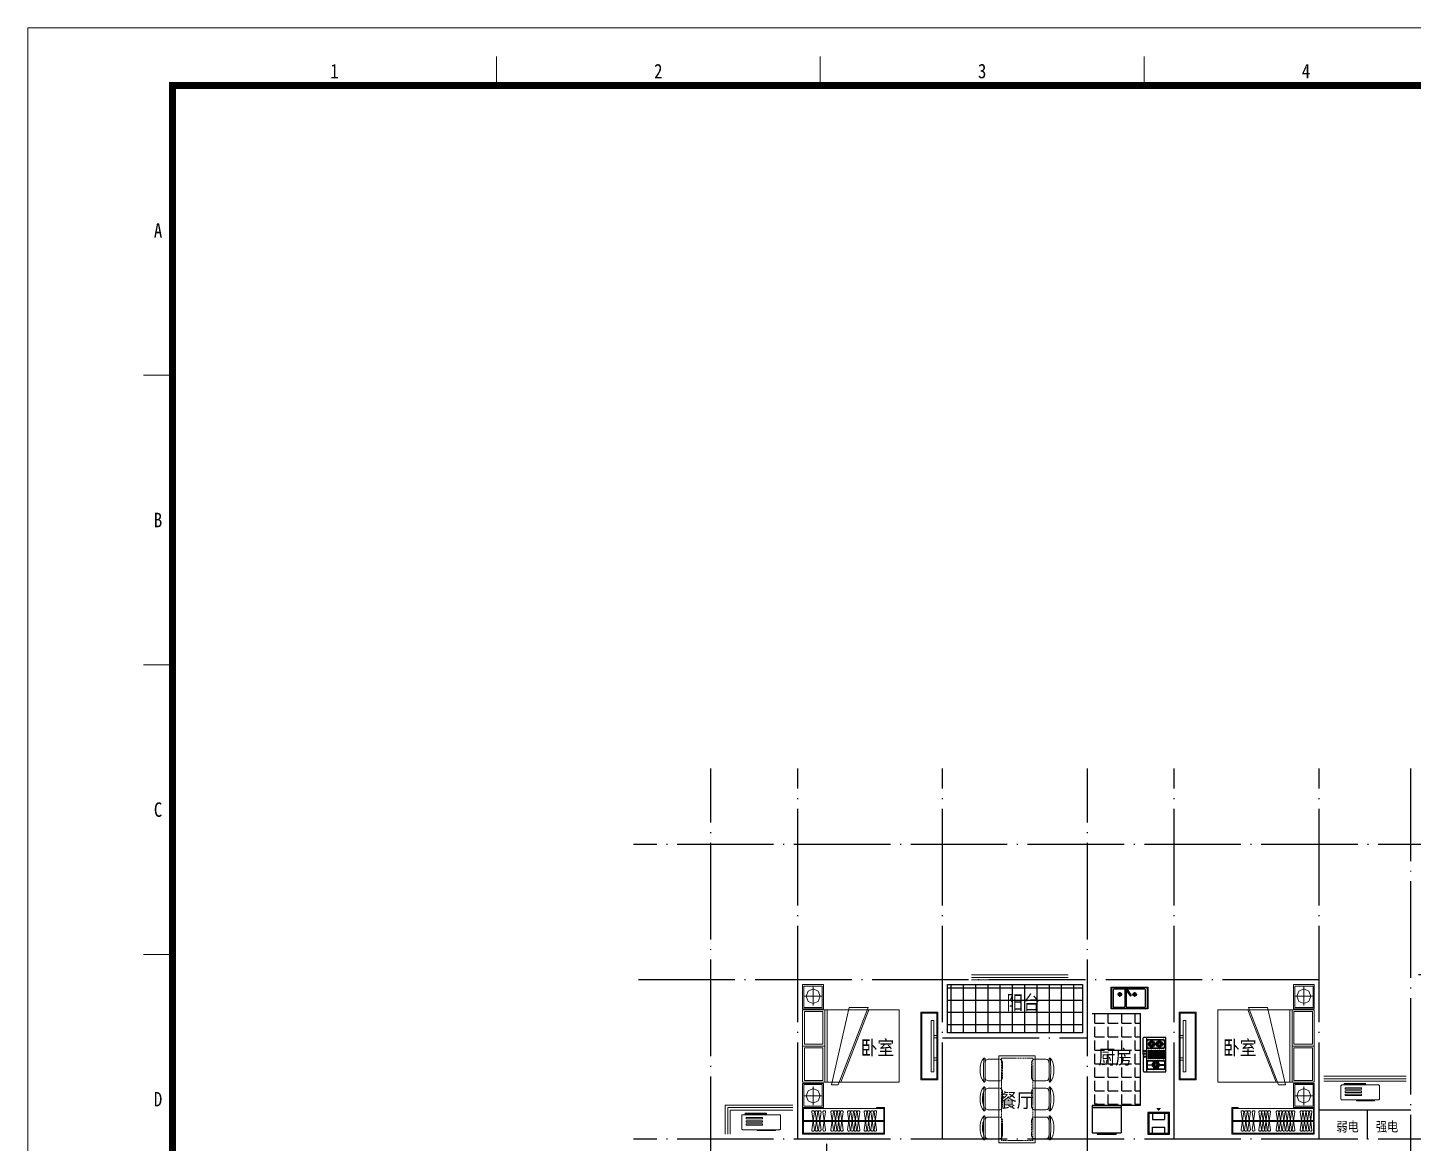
# Model space of a CAD drawing. Extents: x 534658 to 605938, y 555793 to 606193.
# Drawn here: x 534658 to 563358, y 583080 to 606193 of the extents above; entities that cross this region are included whole.
import ezdxf
from ezdxf.enums import TextEntityAlignment as Align

# ---------------------------------------------------------------- set-up
doc = ezdxf.new("R2010")
doc.units = 0
doc.header["$LTSCALE"] = 1000
doc.header["$MEASUREMENT"] = 0
doc.linetypes.add('DASH', pattern=[0.35, 0.25, -0.1])
doc.linetypes.add('DOTE', pattern=[2.42, 2, -0.2, 0.02, -0.2])
for name, color, linetype in [('0_厨卫', 154, 'Continuous'), ('0_铺地填充', 251, 'Continuous'), ('DOTE', 1, 'Continuous'), ('PUB_TEXT', 7, 'Continuous'), ('PUB_TITLE', 4, 'Continuous')]:
    doc.layers.add(name, color=color, linetype=linetype)
for name, color, linetype, lineweight in [('0_家具', 31, 'Continuous', 9), ('0_栏杆', 163, 'Continuous', 5), ('0_看线', 180, 'Continuous', 9), ('0_空调', 31, 'Continuous', 9), ('图框', 7, 'Continuous', 5)]:
    doc.layers.add(name, color=color, linetype=linetype, lineweight=lineweight)
doc.styles.add('TKZ1', font='SIMHEI.TTF', dxfattribs={"width": 0.7})
doc.styles.add('黑体', font='SIMHEI.TTF', dxfattribs={"width": 0.8})

# ---------------------------------------------------------------- blocks, each defined once
blk = doc.blocks.new('A$C1BE601A8')
for p, q in [((0, 0), (0, 450)), ((0, 450), (757, 450)), ((10, 10), (10, 440)), ((10, 440), (747, 440)), ((41, 393), (41, 50)), ((273, 408), (56, 408)), ((226, 300), (130, 300)), ((178, 248), (178, 348)), ((288, 50), (288, 393)), ((315, 427), (293, 411)), ((293, 411), (390, 273)), ((311, 393), (311, 50)), ((412, 288), (315, 427)), ((695, 408), (326, 408)), ((534, 300), (438, 300)), ((486, 248), (486, 348)), ((710, 50), (710, 393)), ((747, 440), (747, 10)), ((757, 450), (757, 0)), ((757, 0), (0, 0)), ((747, 10), (10, 10)), ((56, 35), (273, 35)), ((326, 35), (695, 35))]:
    blk.add_line(p, q)
for centre, radius in [((178, 300), 36.1), ((178, 300), 27.1), ((486, 300), 36.1), ((486, 300), 27.1)]:
    blk.add_circle(centre, radius)
for centre, radius, start, end in [((56, 393), 15, 90, 180), ((273, 393), 15, 0, 90), ((304, 419), 21.7, 342.6068, 267.3353), ((326, 393), 15, 90, 180), ((401, 281), 13.3, 214.971, 34.971), ((695, 393), 15, 0, 90), ((56, 50), 15, 180, 270), ((273, 50), 15, 270, 0), ((326, 50), 15, 180, 270), ((695, 50), 15, 270, 0)]:
    blk.add_arc(centre, radius, start, end)
blk = doc.blocks.new('ddfdf')
at = {"layer": '0_厨卫'}
for p, q in [((15801, -30110), (15801, -30822)), ((16260, -30111), (15801, -30110)), ((16270, -30121), (16270, -30812)), ((15801, -30822), (16260, -30822))]:
    blk.add_line(p, q, dxfattribs=at)
at = {"layer": '0_厨卫', "color": 251}
for p, q in [((16201, -30822), (16202, -30111)), ((15826, -30314), (15826, -30189)), ((15829, -30248), (15829, -30252)), ((15947, -30248), (15829, -30248)), ((15829, -30252), (15947, -30252)), ((15832, -30556), (15832, -30379)), ((15832, -30379), (15849, -30379)), ((15834, -30314), (15834, -30189)), ((15849, -30379), (15849, -30556)), ((15856, -30159), (16163, -30159)), ((15856, -30167), (16163, -30167)), ((16163, -30337), (15856, -30336)), ((16163, -30345), (15856, -30344)), ((15878, -30556), (15878, -30380)), ((15878, -30380), (15894, -30380)), ((15894, -30380), (15894, -30556)), ((15923, -30556), (15923, -30380)), ((15923, -30380), (15940, -30380)), ((15940, -30380), (15940, -30556)), ((15947, -30252), (15947, -30248)), ((15952, -30159), (15957, -30157)), ((15968, -30208), (15952, -30159)), ((15968, -30295), (15952, -30344)), ((15952, -30344), (15957, -30346)), ((15957, -30157), (15973, -30206)), ((15957, -30346), (15973, -30297)), ((15973, -30206), (15968, -30208)), ((15973, -30297), (15968, -30295)), ((15968, -30556), (15968, -30380)), ((15968, -30380), (15985, -30380)), ((15985, -30380), (15985, -30556)), ((16014, -30556), (16014, -30380)), ((16014, -30380), (16030, -30380)), ((16030, -30380), (16030, -30556)), ((16062, -30157), (16046, -30206)), ((16046, -30206), (16051, -30208)), ((16046, -30297), (16051, -30295)), ((16062, -30346), (16046, -30297)), ((16051, -30208), (16067, -30159)), ((16051, -30295), (16067, -30344)), ((16059, -30556), (16059, -30380)), ((16059, -30380), (16076, -30380)), ((16067, -30159), (16062, -30157)), ((16067, -30344), (16062, -30346)), ((16072, -30252), (16072, -30248)), ((16072, -30248), (16190, -30248)), ((16190, -30253), (16072, -30252)), ((16076, -30380), (16076, -30556)), ((16104, -30556), (16104, -30380)), ((16104, -30380), (16121, -30380)), ((16121, -30380), (16121, -30556)), ((16150, -30556), (16150, -30380)), ((16150, -30380), (16166, -30380)), ((16166, -30380), (16166, -30556)), ((16185, -30189), (16185, -30315)), ((16190, -30248), (16190, -30253)), ((16193, -30189), (16193, -30315)), ((15829, -30682), (15829, -30686)), ((15904, -30682), (15829, -30682)), ((15829, -30686), (15904, -30686)), ((15831, -30750), (15831, -30624)), ((15849, -30556), (15832, -30556)), ((15839, -30750), (15839, -30624)), ((15861, -30594), (16167, -30595)), ((15861, -30602), (16167, -30603)), ((15894, -30556), (15878, -30556)), ((15904, -30686), (15904, -30682)), ((15940, -30556), (15923, -30556)), ((15937, -30595), (15937, -30654)), ((15942, -30595), (15937, -30595)), ((15937, -30654), (15942, -30654)), ((15942, -30654), (15942, -30595)), ((15985, -30556), (15968, -30556)), ((15968, -30684), (15968, -30688)), ((16063, -30684), (15968, -30684)), ((15968, -30688), (16063, -30688)), ((16030, -30556), (16014, -30556)), ((16076, -30556), (16059, -30556)), ((16063, -30688), (16063, -30684)), ((16095, -30595), (16095, -30654)), ((16099, -30595), (16095, -30595)), ((16095, -30654), (16099, -30654)), ((16099, -30654), (16099, -30595)), ((16121, -30556), (16104, -30556)), ((16126, -30690), (16126, -30685)), ((16126, -30685), (16199, -30685)), ((16199, -30690), (16126, -30690)), ((16166, -30556), (16150, -30556)), ((16189, -30625), (16189, -30750)), ((16197, -30625), (16197, -30750)), ((16199, -30685), (16199, -30690)), ((16167, -30772), (15861, -30772)), ((16167, -30780), (15861, -30780)), ((15937, -30780), (15937, -30720)), ((15937, -30720), (15942, -30720)), ((15942, -30780), (15937, -30780)), ((15942, -30720), (15942, -30780)), ((16095, -30780), (16095, -30720)), ((16095, -30720), (16099, -30720)), ((16099, -30780), (16095, -30780)), ((16099, -30720), (16099, -30780))]:
    blk.add_line(p, q, dxfattribs=at)
for centre, radius in [((16013, -30253), 70.1), ((16013, -30253), 47.3), ((16013, -30253), 41.8), ((16013, -30253), 25.3), ((16235, -30426), 16.2), ((15936, -30685), 63.7), ((15936, -30685), 43), ((15936, -30685), 38), ((15936, -30685), 23), ((16096, -30687), 63.7), ((16096, -30687), 43), ((16096, -30687), 38), ((16096, -30687), 23), ((16238, -30542), 16.2), ((16240, -30485), 16.2)]:
    blk.add_circle(centre, radius, dxfattribs=at)
at = {"layer": '0_厨卫'}
for centre, start, end in [((16260, -30121), 0, 89.961), ((16260, -30812), 269.961, 0)]:
    blk.add_arc(centre, 10, start, end, dxfattribs=at)
at = {"layer": '0_厨卫', "color": 251}
for centre, radius, start, end in [((15856, -30189), 30, 89.961, 179.961), ((15856, -30314), 30, 179.961, 269.961), ((15856, -30189), 22, 89.961, 179.961), ((15856, -30314), 22, 179.961, 269.961), ((16163, -30189), 30, 359.961, 89.961), ((16163, -30189), 22, 359.961, 89.961), ((16163, -30315), 30, 269.961, 359.961), ((16163, -30315), 22, 269.961, 359.961), ((15861, -30624), 30, 89.961, 179.961), ((15861, -30624), 22, 89.961, 179.961), ((16167, -30625), 30, 359.961, 89.961), ((16167, -30625), 22, 359.961, 89.961), ((15861, -30750), 30, 179.961, 269.961), ((15861, -30750), 22, 179.961, 269.961), ((16167, -30750), 30, 269.961, 359.961), ((16167, -30750), 22, 269.961, 359.961)]:
    blk.add_arc(centre, radius, start, end, dxfattribs=at)
blk = doc.blocks.new('$titleblk$00000206')
at = {"layer": '图框'}
for p, q in [((-594, 0), (-594, 420)), ((-594, 420), (0, 420)), ((-513.1, 415), (-513.1, 410)), ((-457.2, 415), (-457.2, 410)), ((-401.3, 415), (-401.3, 410)), ((-574, 360), (-569, 360)), ((-574, 310), (-569, 310)), ((-574, 260), (-569, 260))]:
    blk.add_line(p, q, dxfattribs=at)
at = {"layer": '图框', "const_width": 1.2}
blk.add_lwpolyline([(-10, 410), (-569, 410), (-569, 10), (-10, 10)], close=True, dxfattribs=at)
at = {"layer": '图框', "style": 'TKZ1', "width": 0.85}
for s, p in [('1', (-541.05, 412.5)), ('2', (-485.15, 412.5)), ('3', (-429.25, 412.5)), ('4', (-373.35, 412.5)), ('A', (-571.5, 385)), ('B', (-571.5, 335)), ('C', (-571.5, 285)), ('D', (-571.5, 235))]:
    blk.add_text(s, height=2.5, dxfattribs=at).set_placement(p, align=Align.MIDDLE)
blk = doc.blocks.new('2362663456')
at = {"layer": '0_家具'}
for p, q in [((-549222, -221839), (-549265, -221946)), ((-549119, -221794), (-549222, -221839)), ((-549119, -221753), (-549119, -222138)), ((-549015, -221839), (-549119, -221794)), ((-548972, -221946), (-549015, -221839)), ((-548932, -221946), (-549305, -221946)), ((-549265, -221946), (-549222, -222053)), ((-549222, -222053), (-549119, -222097)), ((-549119, -222097), (-549015, -222053)), ((-549015, -222053), (-548972, -221946)), ((-550900, -222227), (-548900, -222227)), ((-550900, -223727), (-550900, -222227)), ((-549690, -223727), (-550274, -222227)), ((-549868, -222176), (-550261, -222176)), ((-550261, -222176), (-549639, -223778)), ((-549499, -223778), (-549868, -222176)), ((-549410, -223727), (-549410, -222227)), ((-549360, -223727), (-549360, -222227)), ((-549321, -222265), (-548938, -222265)), ((-549321, -222939), (-549321, -222265)), ((-548938, -222265), (-548938, -222939)), ((-548900, -222227), (-548900, -223727)), ((-548900, -222977), (-549360, -222977)), ((-548938, -222939), (-549321, -222939)), ((-549321, -223015), (-548938, -223015)), ((-549321, -223689), (-549321, -223015)), ((-548938, -223015), (-548938, -223689)), ((-548900, -223727), (-550900, -223727)), ((-549639, -223778), (-549499, -223778)), ((-548938, -223689), (-549321, -223689)), ((-549222, -223902), (-549119, -223858)), ((-549119, -224202), (-549119, -223816)), ((-549119, -223858), (-549015, -223902)), ((-548932, -224009), (-549305, -224009)), ((-549265, -224009), (-549222, -223902)), ((-549222, -224116), (-549265, -224009)), ((-549119, -224160), (-549222, -224116)), ((-549015, -224116), (-549119, -224160)), ((-549015, -223902), (-548972, -224009)), ((-548972, -224009), (-549015, -224116))]:
    blk.add_line(p, q, dxfattribs=at)
for points in [[(-549306, -222204), (-548900, -222204), (-548900, -221704), (-549332, -221704), (-549332, -222204)], [(-549306, -223751), (-548900, -223751), (-548900, -224251), (-549332, -224251), (-549332, -223751)]]:
    blk.add_lwpolyline(points, close=True, dxfattribs=at)
at = {"layer": '0_家具', "color": 8}
for points in [[(-549306, -222181), (-548924, -222181), (-548924, -221734), (-549306, -221734)], [(-549306, -223774), (-548924, -223774), (-548924, -224221), (-549306, -224221)]]:
    blk.add_lwpolyline(points, close=True, dxfattribs=at)
blk = doc.blocks.new('ytjhgkj')
at = {"layer": '0_家具', "ltscale": 0.5}
blk.add_lwpolyline([(34949, 26116), (34599, 26116), (34599, 27516), (34949, 27516)], close=True, dxfattribs=at)
at = {"layer": '0_家具', "color": 251, "ltscale": 40}
for points in [[(34929, 26136), (34619, 26136), (34619, 27496), (34929, 27496)], [(34739, 27349), (34681, 27349), (34681, 26283), (34739, 26283)], [(34681, 27110), (34599, 27110), (34599, 27062), (34681, 27062)], [(34681, 26644), (34599, 26644), (34599, 26596), (34681, 26596)]]:
    blk.add_lwpolyline(points, close=True, dxfattribs=at)
blk = doc.blocks.new('A$C31C75FCC')
at = {"layer": '0_厨卫'}
for p, q in [((162, 500), (289, 500)), ((289, 250), (289, 500)), ((445, 248), (445, 502)), ((572, 502), (445, 502)), ((162, 250), (289, 250)), ((572, 248), (445, 248))]:
    blk.add_line(p, q, dxfattribs=at)
for points in [[(592, 150), (592, 600), (142, 600), (142, 150)], [(592, 150), (592, 600), (142, 600), (142, 150)], [(572, 170), (572, 580), (162, 580), (162, 170)], [(572, 170), (572, 580), (162, 580), (162, 170)]]:
    blk.add_lwpolyline(points, close=True, dxfattribs=at)
blk.add_lwpolyline([(50, 375, 100, 0, 0), (112, 375, 0, 0, 0)], format="xyseb", dxfattribs=at)
blk.add_lwpolyline([(50, 375, 100, 0, 0), (112, 375, 0, 0, 0)], format="xyseb", dxfattribs=at)
blk = doc.blocks.new('A$C2C511B21')
at = {"layer": '0_厨卫'}
for p, q in [((0, 649), (0, 685)), ((22, 685), (0, 685)), ((22, 649), (0, 649)), ((22, 718), (22, 182)), ((53, 750), (62, 750)), ((62, 750), (62, 150)), ((62, 744), (72, 744)), ((72, 750), (597, 750)), ((72, 750), (72, 150)), ((597, 750), (597, 150)), ((613, 650), (613, 252)), ((613, 650), (623, 650)), ((623, 650), (623, 252)), ((53, 150), (62, 150)), ((62, 156), (72, 156)), ((72, 150), (597, 150)), ((613, 252), (623, 252))]:
    blk.add_line(p, q, dxfattribs=at)
for centre, start, end in [((53, 718), 90, 180), ((53, 182), 180, 270)]:
    blk.add_arc(centre, 31.5, start, end, dxfattribs=at)
blk = doc.blocks.new('A$C47FF6457')
at = {"layer": '0_家具'}
for p, q in [((100, 1277), (100, 1737)), ((167, 1732), (392, 1732)), ((388, 1800), (1138, 1800)), ((388, 1800), (388, 0)), ((1138, 0), (1138, 1800)), ((1138, 1732), (1357, 1732)), ((1425, 1737), (1425, 1277)), ((0, 1556), (0, 1457)), ((1525, 1556), (1525, 1457)), ((167, 1282), (388, 1282)), ((1357, 1282), (1138, 1282)), ((0, 956), (0, 857)), ((50, 956), (50, 858)), ((100, 677), (100, 1137)), ((388, 1132), (167, 1132)), ((1138, 1132), (1357, 1132)), ((1425, 1137), (1425, 677)), ((1525, 956), (1525, 857)), ((167, 682), (388, 682)), ((1357, 682), (1138, 682)), ((0, 357), (0, 257)), ((50, 357), (50, 258)), ((100, 77), (100, 537)), ((388, 532), (167, 532)), ((1138, 532), (1357, 532)), ((1425, 537), (1425, 77)), ((1525, 357), (1525, 257)), ((167, 82), (388, 82)), ((1357, 82), (1138, 82)), ((1138, 0), (388, 0))]:
    blk.add_line(p, q, dxfattribs=at)
at = {"layer": '0_家具', "color": 8, "linetype": 'DASH', "ltscale": 0.1}
for p, q in [((1088, 1750), (438, 1750)), ((438, 1750), (438, 50)), ((1088, 50), (1088, 1750)), ((460, 1349), (460, 1664)), ((1065, 1664), (1065, 1349)), ((460, 749), (460, 1064)), ((1065, 1064), (1065, 749)), ((460, 150), (460, 465)), ((1065, 465), (1065, 150)), ((438, 50), (1088, 50))]:
    blk.add_line(p, q, dxfattribs=at)
at = {"layer": '0_家具'}
for centre, radius, start, end in [((290, 1556), 290, 137.5083, 180), ((2778, 1507), 2713, 174.8023, 185.1977), ((84, 1745), 10.4, 69.0951, 137.5083), ((81, 1737), 19.1, 358.2349, 69.0951), ((167, 1664), 67.5, 90, 180), ((1357, 1664), 67.5, 0, 90), ((1444, 1737), 19.1, 110.9049, 181.7651), ((1441, 1745), 10.4, 42.4917, 110.9049), ((1234, 1556), 290, 0, 42.4917), ((-1253, 1507), 2713, 354.8023, 5.1977), ((315, 1467), 316, 181.7651, 220.7265), ((1209, 1467), 316, 319.2735, 358.2349), ((290, 956), 290, 137.5083, 180), ((2778, 907), 2713, 174.8023, 185.1977), ((84, 1267), 10, 220.7265, 292.67), ((84, 1146), 10.4, 69.0951, 137.5083), ((80, 1277), 20, 292.67, 0), ((81, 1137), 19.1, 358.2349, 69.0951), ((167, 1349), 67.5, 180, 270), ((1357, 1349), 67.5, 270, 0), ((1445, 1277), 20, 180, 247.33), ((1444, 1137), 19.1, 110.9049, 181.7651), ((1441, 1267), 10, 247.33, 319.2735), ((1441, 1146), 10.4, 42.4917, 110.9049), ((1234, 956), 290, 0, 42.4917), ((-1253, 907), 2713, 354.8023, 5.1977), ((290, 956), 240, 161.7443, 180), ((167, 1064), 67.5, 90, 180), ((1357, 1064), 67.5, 0, 90), ((315, 867), 316, 181.7651, 220.7265), ((315, 867), 266, 181.9241, 195.5506), ((84, 668), 10, 220.7265, 292.67), ((80, 677), 20, 292.67, 0), ((167, 749), 67.5, 180, 270), ((1357, 749), 67.5, 270, 0), ((1445, 677), 20, 180, 247.33), ((1441, 668), 10, 247.33, 319.2735), ((1209, 867), 316, 319.2735, 358.2349), ((290, 357), 290, 137.5083, 180), ((290, 357), 240, 161.7443, 180), ((2778, 307), 2713, 174.8023, 185.1977), ((84, 546), 10.4, 69.0951, 137.5083), ((81, 538), 19.1, 358.2349, 69.0951), ((167, 465), 67.5, 90, 180), ((1357, 465), 67.5, 0, 90), ((1444, 538), 19.1, 110.9049, 181.7651), ((1441, 546), 10.4, 42.4917, 110.9049), ((1234, 357), 290, 0, 42.4917), ((-1253, 307), 2713, 354.8023, 5.1977), ((315, 267), 316, 181.7651, 220.7265), ((315, 267), 266, 181.9241, 195.5506), ((84, 68), 10, 220.7265, 292.67), ((80, 77), 20, 292.67, 0), ((167, 150), 67.5, 180, 270), ((1357, 150), 67.5, 270, 0), ((1445, 77), 20, 180, 247.33), ((1441, 68), 10, 247.33, 319.2735), ((1209, 267), 316, 319.2735, 358.2349)]:
    blk.add_arc(centre, radius, start, end, dxfattribs=at)
at = {"layer": '0_家具', "color": 8, "linetype": 'DASH', "ltscale": 0.1}
for centre, start, end in [((392, 1664), 0, 90), ((1132, 1664), 90, 180), ((392, 1349), 270, 0), ((1132, 1349), 180, 270), ((392, 1064), 0, 90), ((1132, 1064), 90, 180), ((392, 749), 270, 0), ((1132, 749), 180, 270), ((392, 465), 0, 90), ((1132, 465), 90, 180), ((392, 150), 270, 0), ((1132, 150), 180, 270)]:
    blk.add_arc(centre, 67.5, start, end, dxfattribs=at)
blk = doc.blocks.new('A$C0FD84BE6')
at = {"layer": '0_空调', "color": 8}
for p, q in [((320, 10), (320, 20)), ((693, 20), (693, 10)), ((683, 0), (330, 0))]:
    blk.add_line(p, q, dxfattribs=at)
at = {"layer": '0_空调'}
blk.add_lwpolyline([(20, 20), (780, 20, 0.414214), (800, 40), (800, 310, 0.414214), (780, 330), (20, 330, 0.414214), (0, 310), (0, 40, 0.414214)], format="xyb", close=True, dxfattribs=at)
at = {"layer": '0_空调', "color": 8}
for points in [[(69, 359), (509, 359), (509, 344), (69, 344)], [(90, 272), (426, 272), (426, 243), (90, 243)], [(90, 206), (426, 206), (426, 177), (90, 177)], [(90, 140), (426, 140), (426, 111), (90, 111)]]:
    blk.add_lwpolyline(points, close=True, dxfattribs=at)
for centre, start, end in [((330, 10), 180, 270), ((683, 10), 270, 0)]:
    blk.add_arc(centre, 10, start, end, dxfattribs=at)

msp = doc.modelspace()

# ---------------------------------------------------------------- hatches: boundary and pattern name
at = {"layer": '0_铺地填充'}
h = msp.add_hatch(dxfattribs=at)
h.set_pattern_fill('NET,_O', color=256, scale=80)
h.set_pattern_definition([(0, (-1347910.23, 724986.17), (0, 254), []), (90, (-1347910.23, 724986.17), (-254, 2e-14), [])])
h.paths.add_polyline_path([(556508, 585368), (556508, 586468), (554414, 586468), (554414, 585778), (553708, 585778), (553708, 585368)])
h.paths.add_polyline_path([(554812, 585705), (555745, 585705), (555745, 586292), (554812, 586292)], flags=24)
h.paths.add_polyline_path([(553708, 585778), (554414, 585778), (554414, 586468), (553708, 586468)], flags=16)
h.paths.add_polyline_path([(553708, 586368), (556508, 586368), (556508, 586468), (553708, 586468)], flags=16)
h = msp.add_hatch(dxfattribs=at)
h.set_pattern_fill('ANGLE,_O', color=256, scale=80)
h.set_pattern_definition([(0, (-1347910.23, 724986.17), (0, 279.4), [203.2, -76.2]), (90, (-1347910.23, 724986.17), (-279.4, 2e-14), [203.2, -76.2])])
h.paths.add_polyline_path([(556720, 584578), (557653, 584578), (557653, 585165), (556720, 585165)], flags=24)
edge = h.paths.add_edge_path()
edge.add_line((557708, 585768), (556708, 585768))
edge.add_line((556708, 585768), (556708, 583868))
edge.add_line((556708, 583868), (556729, 583868))
edge.add_arc((556740, 583838), 31.5, 90, 109.2677, ccw=False)
edge.add_line((556740, 583870), (556773, 583870))
edge.add_line((556773, 583870), (556773, 583892))
edge.add_line((556773, 583892), (556809, 583892))
edge.add_line((556809, 583892), (556809, 583870))
edge.add_line((556809, 583870), (557277, 583870))
edge.add_arc((557277, 583838), 31.5, 70.7323, 90, ccw=False)
edge.add_line((557287, 583868), (557708, 583868))
edge.add_line((557708, 583868), (557708, 585768))

# ---------------------------------------------------------------- linework, layer by layer
at = {"layer": '0_厨卫'}
msp.add_line((556708, 585768), (557708, 585768), dxfattribs=at)
msp.add_lwpolyline([(556708, 583868), (557708, 583868), (557708, 585768)], dxfattribs=at)
at = {"layer": '0_家具'}
for p, q in [((550708, 583268), (550708, 583868)), ((550708, 583818), (550863, 583818)), ((550728, 583288), (550728, 583798)), ((550863, 583798), (550728, 583798)), ((550863, 583798), (550863, 583818)), ((552388, 583798), (550863, 583798)), ((552238, 583798), (552238, 583818)), ((552238, 583818), (552408, 583818)), ((552238, 583798), (552388, 583798)), ((552388, 583288), (552388, 583798)), ((552408, 583268), (552408, 583818)), ((559602, 583268), (559602, 583818)), ((559602, 583818), (559732, 583818)), ((559622, 583288), (559622, 583798)), ((561288, 583798), (559622, 583798)), ((559732, 583798), (559732, 583818)), ((561138, 583798), (561138, 583818)), ((561138, 583818), (561308, 583818)), ((561138, 583798), (561288, 583798)), ((561288, 583288), (561288, 583798)), ((561308, 583268), (561308, 583818)), ((552408, 583268), (550708, 583268)), ((552388, 583288), (550728, 583288)), ((561308, 583268), (559602, 583268)), ((561288, 583288), (559622, 583288))]:
    msp.add_line(p, q, dxfattribs=at)
at = {"layer": '0_家具', "color": 8}
for p, q in [((552388, 583553), (550728, 583553)), ((552388, 583533), (550728, 583533)), ((550898, 583730), (550952, 583356)), ((550898, 583356), (550952, 583730)), ((550932, 583753), (550917, 583753)), ((550971, 583730), (551025, 583356)), ((550971, 583356), (551025, 583730)), ((551005, 583753), (550991, 583753)), ((551036, 583730), (551090, 583356)), ((551036, 583356), (551090, 583730)), ((551070, 583753), (551055, 583753)), ((551131, 583730), (551185, 583356)), ((551131, 583356), (551185, 583730)), ((551165, 583753), (551151, 583753)), ((551296, 583730), (551350, 583356)), ((551296, 583356), (551350, 583730)), ((551331, 583753), (551316, 583753)), ((551361, 583730), (551415, 583356)), ((551361, 583356), (551415, 583730)), ((551395, 583753), (551381, 583753)), ((551429, 583730), (551483, 583356)), ((551429, 583356), (551483, 583730)), ((551463, 583753), (551448, 583753)), ((551493, 583730), (551547, 583356)), ((551493, 583356), (551547, 583730)), ((551527, 583753), (551513, 583753)), ((551642, 583730), (551696, 583356)), ((551642, 583356), (551696, 583730)), ((551676, 583753), (551662, 583753)), ((551706, 583730), (551760, 583356)), ((551706, 583356), (551760, 583730)), ((551741, 583753), (551726, 583753)), ((551774, 583730), (551828, 583356)), ((551774, 583356), (551828, 583730)), ((551808, 583753), (551794, 583753)), ((551839, 583730), (551893, 583356)), ((551839, 583356), (551893, 583730)), ((551873, 583753), (551858, 583753)), ((551986, 583730), (552040, 583356)), ((551986, 583356), (552040, 583730)), ((552020, 583753), (552006, 583753)), ((552050, 583730), (552104, 583356)), ((552050, 583356), (552104, 583730)), ((552084, 583753), (552070, 583753)), ((552124, 583730), (552178, 583356)), ((552124, 583356), (552178, 583730)), ((552158, 583753), (552144, 583753)), ((552188, 583730), (552242, 583356)), ((552188, 583356), (552242, 583730)), ((552222, 583753), (552208, 583753)), ((561288, 583553), (559622, 583553)), ((561288, 583533), (559622, 583533)), ((559791, 583730), (559845, 583356)), ((559791, 583356), (559845, 583730)), ((559825, 583753), (559811, 583753)), ((559865, 583730), (559919, 583356)), ((559865, 583356), (559919, 583730)), ((559899, 583753), (559884, 583753)), ((559929, 583730), (559983, 583356)), ((559929, 583356), (559983, 583730)), ((559963, 583753), (559949, 583753)), ((560024, 583730), (560078, 583356)), ((560024, 583356), (560078, 583730)), ((560058, 583753), (560044, 583753)), ((560158, 583730), (560212, 583356)), ((560158, 583356), (560212, 583730)), ((560192, 583753), (560178, 583753)), ((560223, 583730), (560277, 583356)), ((560223, 583356), (560277, 583730)), ((560257, 583753), (560243, 583753)), ((560280, 583730), (560334, 583356)), ((560280, 583356), (560334, 583730)), ((560314, 583753), (560300, 583753)), ((560345, 583730), (560399, 583356)), ((560345, 583356), (560399, 583730)), ((560379, 583753), (560364, 583753)), ((560518, 583730), (560572, 583356)), ((560518, 583356), (560572, 583730)), ((560553, 583753), (560538, 583753)), ((560583, 583730), (560637, 583356)), ((560583, 583356), (560637, 583730)), ((560617, 583753), (560603, 583753)), ((560652, 583730), (560706, 583356)), ((560652, 583356), (560706, 583730)), ((560686, 583753), (560672, 583753)), ((560716, 583730), (560770, 583356)), ((560716, 583356), (560770, 583730)), ((560750, 583753), (560736, 583753)), ((560785, 583730), (560838, 583356)), ((560785, 583356), (560838, 583730)), ((560819, 583753), (560804, 583753)), ((560849, 583730), (560903, 583356)), ((560849, 583356), (560903, 583730)), ((560883, 583753), (560869, 583753)), ((561015, 583730), (561069, 583356)), ((561015, 583356), (561069, 583730)), ((561049, 583753), (561035, 583753)), ((561079, 583730), (561133, 583356)), ((561079, 583356), (561133, 583730)), ((561114, 583753), (561099, 583753)), ((561142, 583730), (561196, 583356)), ((561142, 583356), (561196, 583730)), ((561176, 583753), (561162, 583753)), ((561206, 583730), (561260, 583356)), ((561206, 583356), (561260, 583730)), ((561240, 583753), (561226, 583753)), ((550932, 583333), (550917, 583333)), ((551005, 583333), (550991, 583333)), ((551070, 583333), (551055, 583333)), ((551165, 583333), (551151, 583333)), ((551331, 583333), (551316, 583333)), ((551395, 583333), (551381, 583333)), ((551463, 583333), (551448, 583333)), ((551527, 583333), (551513, 583333)), ((551676, 583333), (551662, 583333)), ((551741, 583333), (551726, 583333)), ((551808, 583333), (551794, 583333)), ((551873, 583333), (551858, 583333)), ((552020, 583333), (552006, 583333)), ((552084, 583333), (552070, 583333)), ((552158, 583333), (552144, 583333)), ((552222, 583333), (552208, 583333)), ((559825, 583333), (559811, 583333)), ((559899, 583333), (559884, 583333)), ((559963, 583333), (559949, 583333)), ((560058, 583333), (560044, 583333)), ((560192, 583333), (560178, 583333)), ((560257, 583333), (560243, 583333)), ((560314, 583333), (560300, 583333)), ((560379, 583333), (560364, 583333)), ((560553, 583333), (560538, 583333)), ((560617, 583333), (560603, 583333)), ((560686, 583333), (560672, 583333)), ((560750, 583333), (560736, 583333)), ((560819, 583333), (560804, 583333)), ((560883, 583333), (560869, 583333)), ((561049, 583333), (561035, 583333)), ((561114, 583333), (561099, 583333)), ((561176, 583333), (561162, 583333)), ((561240, 583333), (561226, 583333))]:
    msp.add_line(p, q, dxfattribs=at)
for centre, start, end in [((550917, 583733), 90, 187.5946), ((550932, 583733), 352.4054, 90), ((550991, 583733), 90, 187.5946), ((551005, 583733), 352.4054, 90), ((551055, 583733), 90, 187.5946), ((551070, 583733), 352.4054, 90), ((551151, 583733), 90, 187.5946), ((551165, 583733), 352.4054, 90), ((551316, 583733), 90, 187.5946), ((551331, 583733), 352.4054, 90), ((551381, 583733), 90, 187.5946), ((551395, 583733), 352.4054, 90), ((551448, 583733), 90, 187.5946), ((551463, 583733), 352.4054, 90), ((551513, 583733), 90, 187.5946), ((551527, 583733), 352.4054, 90), ((551662, 583733), 90, 187.5946), ((551676, 583733), 352.4054, 90), ((551726, 583733), 90, 187.5946), ((551741, 583733), 352.4054, 90), ((551794, 583733), 90, 187.5946), ((551808, 583733), 352.4054, 90), ((551858, 583733), 90, 187.5946), ((551873, 583733), 352.4054, 90), ((552006, 583733), 90, 187.5946), ((552020, 583733), 352.4054, 90), ((552070, 583733), 90, 187.5946), ((552084, 583733), 352.4054, 90), ((552144, 583733), 90, 187.5946), ((552158, 583733), 352.4054, 90), ((552208, 583733), 90, 187.5946), ((552222, 583733), 352.4054, 90), ((559811, 583733), 90, 187.5946), ((559825, 583733), 352.4054, 90), ((559884, 583733), 90, 187.5946), ((559899, 583733), 352.4054, 90), ((559949, 583733), 90, 187.5946), ((559963, 583733), 352.4054, 90), ((560044, 583733), 90, 187.5946), ((560058, 583733), 352.4054, 90), ((560178, 583733), 90, 187.5946), ((560192, 583733), 352.4054, 90), ((560243, 583733), 90, 187.5946), ((560257, 583733), 352.4054, 90), ((560300, 583733), 90, 187.5946), ((560314, 583733), 352.4054, 90), ((560364, 583733), 90, 187.5946), ((560379, 583733), 352.4054, 90), ((560538, 583733), 90, 187.5946), ((560553, 583733), 352.4054, 90), ((560603, 583733), 90, 187.5946), ((560617, 583733), 352.4054, 90), ((560672, 583733), 90, 187.5946), ((560686, 583733), 352.4054, 90), ((560736, 583733), 90, 187.5946), ((560750, 583733), 352.4054, 90), ((560804, 583733), 90, 187.5946), ((560819, 583733), 352.4054, 90), ((560869, 583733), 90, 187.5946), ((560883, 583733), 352.4054, 90), ((561035, 583733), 90, 187.5946), ((561049, 583733), 352.4054, 90), ((561099, 583733), 90, 187.5946), ((561114, 583733), 352.4054, 90), ((561162, 583733), 90, 187.5946), ((561176, 583733), 352.4054, 90), ((561226, 583733), 90, 187.5946), ((561240, 583733), 352.4054, 90), ((550917, 583353), 172.4054, 270), ((550932, 583353), 270, 7.5946), ((550991, 583353), 172.4054, 270), ((551005, 583353), 270, 7.5946), ((551055, 583353), 172.4054, 270), ((551070, 583353), 270, 7.5946), ((551151, 583353), 172.4054, 270), ((551165, 583353), 270, 7.5946), ((551316, 583353), 172.4054, 270), ((551331, 583353), 270, 7.5946), ((551381, 583353), 172.4054, 270), ((551395, 583353), 270, 7.5946), ((551448, 583353), 172.4054, 270), ((551463, 583353), 270, 7.5946), ((551513, 583353), 172.4054, 270), ((551527, 583353), 270, 7.5946), ((551662, 583353), 172.4054, 270), ((551676, 583353), 270, 7.5946), ((551726, 583353), 172.4054, 270), ((551741, 583353), 270, 7.5946), ((551794, 583353), 172.4054, 270), ((551808, 583353), 270, 7.5946), ((551858, 583353), 172.4054, 270), ((551873, 583353), 270, 7.5946), ((552006, 583353), 172.4054, 270), ((552020, 583353), 270, 7.5946), ((552070, 583353), 172.4054, 270), ((552084, 583353), 270, 7.5946), ((552144, 583353), 172.4054, 270), ((552158, 583353), 270, 7.5946), ((552208, 583353), 172.4054, 270), ((552222, 583353), 270, 7.5946), ((559811, 583353), 172.4054, 270), ((559825, 583353), 270, 7.5946), ((559884, 583353), 172.4054, 270), ((559899, 583353), 270, 7.5946), ((559949, 583353), 172.4054, 270), ((559963, 583353), 270, 7.5946), ((560044, 583353), 172.4054, 270), ((560058, 583353), 270, 7.5946), ((560178, 583353), 172.4054, 270), ((560192, 583353), 270, 7.5946), ((560243, 583353), 172.4054, 270), ((560257, 583353), 270, 7.5946), ((560300, 583353), 172.4054, 270), ((560314, 583353), 270, 7.5946), ((560364, 583353), 172.4054, 270), ((560379, 583353), 270, 7.5946), ((560538, 583353), 172.4054, 270), ((560553, 583353), 270, 7.5946), ((560603, 583353), 172.4054, 270), ((560617, 583353), 270, 7.5946), ((560672, 583353), 172.4054, 270), ((560686, 583353), 270, 7.5946), ((560736, 583353), 172.4054, 270), ((560750, 583353), 270, 7.5946), ((560804, 583353), 172.4054, 270), ((560819, 583353), 270, 7.5946), ((560869, 583353), 172.4054, 270), ((560883, 583353), 270, 7.5946), ((561035, 583353), 172.4054, 270), ((561049, 583353), 270, 7.5946), ((561099, 583353), 172.4054, 270), ((561114, 583353), 270, 7.5946), ((561162, 583353), 172.4054, 270), ((561176, 583353), 270, 7.5946), ((561226, 583353), 172.4054, 270), ((561240, 583353), 270, 7.5946)]:
    msp.add_arc(centre, 20, start, end, dxfattribs=at)
at = {"layer": '0_栏杆'}
for p, q in [((554208, 586568), (556208, 586568)), ((554208, 586518), (556208, 586518)), ((554208, 586468), (556208, 586468)), ((554208, 586368), (556208, 586368)), ((561508, 584418), (563208, 584418)), ((561508, 584368), (563208, 584368)), ((549158, 583268), (549158, 583818)), ((549158, 583818), (550508, 583818)), ((549208, 583268), (549208, 583768)), ((549208, 583768), (550508, 583768))]:
    msp.add_line(p, q, dxfattribs=at)
at = {"layer": '0_看线'}
for p, q in [((561508, 584468), (563208, 584468)), ((549108, 583268), (549108, 583868)), ((549108, 583868), (550508, 583868))]:
    msp.add_line(p, q, dxfattribs=at)
at = {"layer": '0_铺地填充'}
msp.add_lwpolyline([(553708, 586368), (556508, 586368), (556508, 585368), (553708, 585368)], close=True, dxfattribs=at)
at = {"layer": 'DOTE', "linetype": 'DOTE'}
for p, q in [((548808, 570365), (548808, 590848)), ((550608, 583168), (550608, 590848)), ((553608, 583168), (553608, 590848)), ((556608, 570365), (556608, 590848)), ((558408, 583168), (558408, 590848)), ((561408, 583168), (561408, 590848)), ((563308, 581668), (563308, 590848)), ((586408, 589268), (547208, 589268)), ((561408, 586468), (547208, 586468)), ((570308, 586568), (563308, 586568)), ((553608, 585268), (556608, 585268)), ((563308, 583768), (561408, 583768)), ((562408, 583168), (562408, 583768)), ((586408, 583168), (547208, 583168)), ((551208, 581068), (551208, 583168))]:
    msp.add_line(p, q, dxfattribs=at)

# ---------------------------------------------------------------- block references
at = {"layer": '0_厨卫'}
for name, p, rotation in [('A$C1BE601A8', (557101, 585865), 5.336085289072462e-08), ('ddfdf', (574057, 554461), 180.0389609228126), ('A$C31C75FCC', (557708, 583860), 270)]:
    msp.add_blockref(name, p, dxfattribs=dict(at, rotation=rotation))
at = {"layer": '0_厨卫', "xscale": -1, "rotation": 90}
msp.add_blockref('A$C2C511B21', (557458, 583892), dxfattribs=at)
at = {"layer": '0_家具', "xscale": -1}
msp.add_blockref('2362663456', (1808, 808072), dxfattribs=at)
at = {"layer": '0_家具'}
for name, p in [('2362663456', (1110208, 808072)), ('A$C47FF6457', (554388, 583091))]:
    msp.add_blockref(name, p, dxfattribs=at)
at = {"layer": '0_家具', "rotation": 180}
msp.add_blockref('ytjhgkj', (588108, 611910), dxfattribs=at)
at = {"layer": '0_家具', "xscale": -1, "rotation": 180}
msp.add_blockref('ytjhgkj', (523909, 611910), dxfattribs=at)
at = {"layer": '0_空调'}
for p in [(561860, 583958), (549451, 583342)]:
    msp.add_blockref('A$C0FD84BE6', p, dxfattribs=at)
at = {"layer": 'PUB_TITLE', "xscale": 120, "yscale": 120, "zscale": 120}
msp.add_blockref('$titleblk$00000206', (605938, 555793), dxfattribs=at)

# ---------------------------------------------------------------- texts
at = {"layer": 'PUB_TEXT', "color": 0, "linetype": 'Continuous', "style": '黑体', "width": 0.85}
for s, p in [('阳台', (555278, 585844)), ('卧室', (552258, 584909)), ('卧室', (559762, 584909)), ('厨房', (557186, 584718)), ('餐厅', (555142, 583820))]:
    msp.add_text(s, height=300, rotation=360, dxfattribs=at).set_placement(p, align=Align.CENTER)
for s, p in [('弱电', (561996, 583324)), ('强电', (562815, 583324))]:
    msp.add_text(s, height=200, dxfattribs=at).set_placement(p, align=Align.CENTER)

doc.saveas('drawing.dxf')
